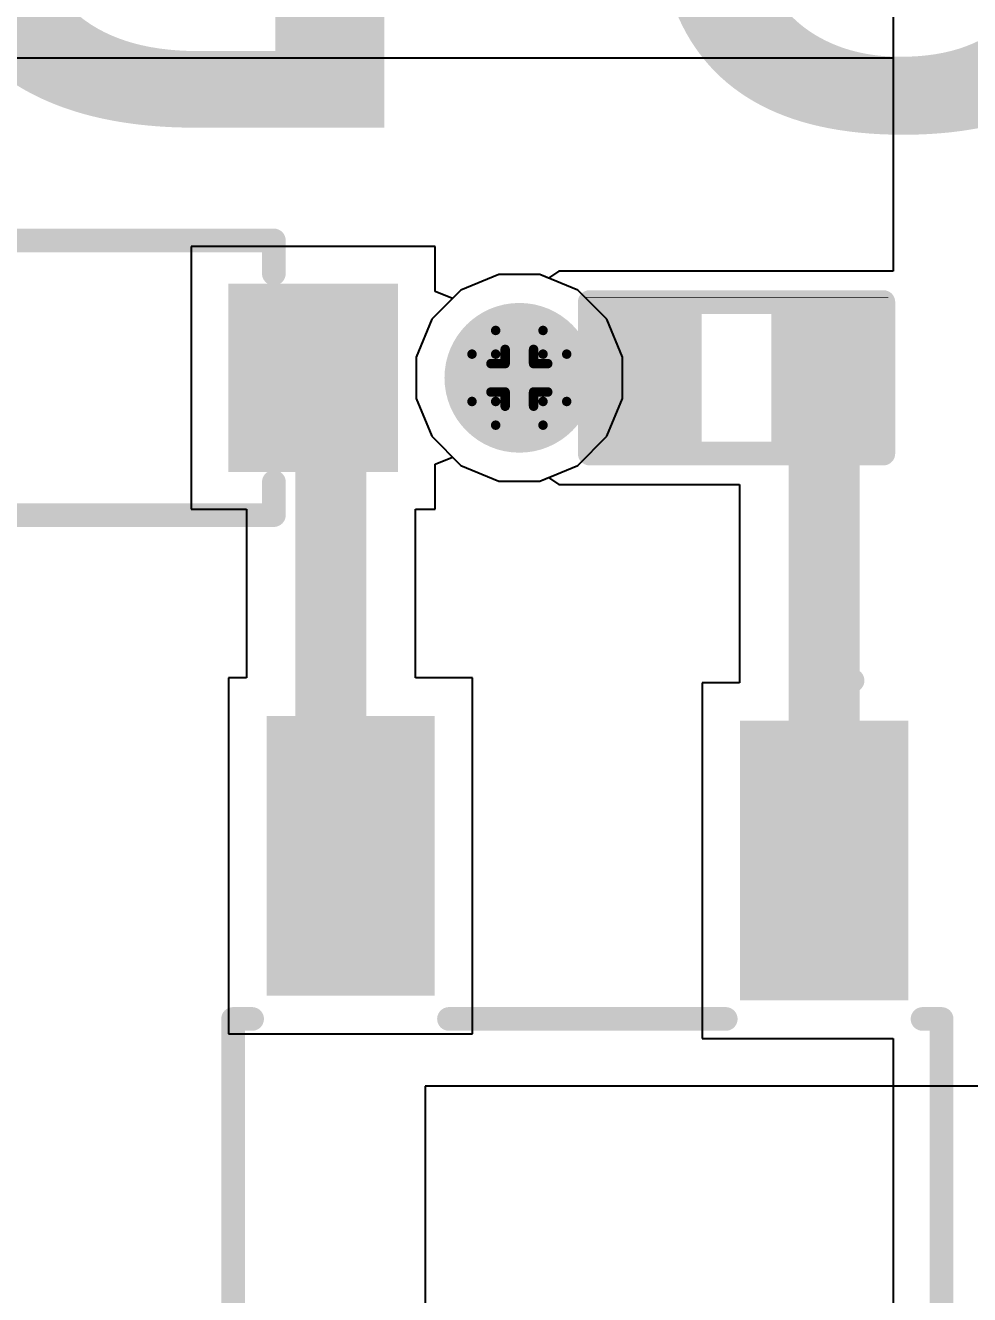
# Model space of a CAD drawing. Header units: inches. Extents: x -3 to 5259, y -3 to 5282.
# Drawn here: x 61.89 to 66.95, y 85.88 to 92.69 of the extents above; entities that cross this region are included whole.
import ezdxf

# ---------------------------------------------------------------- set-up
doc = ezdxf.new("R2010")
doc.units = ezdxf.units.IN
for name, color, linetype in [('Bottom Layer', 5, 'Continuous'), ('Bottom Solder', 6, 'Continuous'), ('Drill Drawing', 1, 'Continuous'), ('Layer 1', 16, 'Continuous'), ('Layer 2', 76, 'Continuous'), ('Top Layer', 1, 'Continuous'), ('Top Overlay', 2, 'Continuous'), ('Top Paste', 8, 'Continuous'), ('Top Solder', 216, 'Continuous'), ('Via Holes', 16, 'Continuous')]:
    doc.layers.add(name, color=color, linetype=linetype)
doc.styles.add('Arial Black_Bold', font='', dxfattribs={"height": 0.2})
doc.styles.get('Arial Black_Bold').set_extended_font_data('Arial Black', bold=True)

# ---------------------------------------------------------------- blocks, each defined once
blk = doc.blocks.new('SO_5_4')
at = {"layer": 'Top Layer'}
for points in [[(-3.84985641, 0.8699995299999999), (-3.84985641, 1.67000047), (-2.44985667, 1.67000047), (-2.44985667, 0.8699995300000001)], [(-3.87499987, -1.67000047), (-3.87499987, -0.8699995300000001), (-2.47500013, -0.8699995299999999), (-2.47500013, -1.67000047)]]:
    blk.add_hatch(color=1, dxfattribs=at).paths.add_polyline_path(points)
at = {"layer": 'Top Paste'}
for points in [[(-3.84985641, 0.8699995299999999), (-3.84985641, 1.67000047), (-2.44985667, 1.67000047), (-2.44985667, 0.8699995300000001)], [(-3.87499987, -1.67000047), (-3.87499987, -0.8699995300000001), (-2.47500013, -0.8699995299999999), (-2.47500013, -1.67000047)]]:
    blk.add_hatch(color=8, dxfattribs=at).paths.add_polyline_path(points)
at = {"layer": 'Top Solder'}
for points in [[(-3.900656409999999, 0.8191995299999998), (-3.900656409999999, 1.72080047), (-2.39905667, 1.72080047), (-2.39905667, 0.8191995300000001)], [(-3.92579987, -1.72080047), (-3.92579987, -0.8191995300000001), (-2.42420013, -0.8191995299999998), (-2.42420013, -1.72080047)]]:
    blk.add_hatch(color=216, dxfattribs=at).paths.add_polyline_path(points)
at = {"layer": 'Top Overlay'}
for points in [[(-2.29997, 1.797685, 0.127, 0.127, 0), (-2.29997, 1.8998692, 0.127, 0.127, 0)], [(-0.5079745999999999, 1.8998692, 0.127, 0.127, 0), (-2.29997, 1.8998692, 0.127, 0.127, 0)], [(-3.988054, 1.2954, 0.127, 0.127, 0), (-4.115054, 1.4224, 0.127, 0.127, 0)], [(-4.115054, 1.1684, 0.127, 0.127, 0), (-4.115054, 1.4224, 0.127, 0.127, 0)], [(-4.115054, 1.1684, 0.127, 0.127, 0), (-3.988054, 1.2954, 0.127, 0.127, 0)], [(-2.29997, -0.7421371999999999, 0.127, 0.127, 0), (-2.29997, 0.7421118, 0.127, 0.127, 0)], [(-2.29997, -1.9000724, 0.127, 0.127, 0), (-2.29997, -1.798066, 0.127, 0.127, 0)], [(2.2999954, -1.9000724, 0.127, 0.127, 0), (-2.29997, -1.9000724, 0.127, 0.127, 0)]]:
    blk.add_lwpolyline(points, format="xyseb", dxfattribs=at)
for points in [[(-2.33172, 1.8998692, 0.0635, 0.0635, 1), (-2.26822, 1.8998692, 0.0635, 0.0635, 1)], [(-2.33172, 1.8998692, 0.0635, 0.0635, 1), (-2.26822, 1.8998692, 0.0635, 0.0635, 1)], [(-2.33172, 1.797685, 0.0635, 0.0635, 1), (-2.26822, 1.797685, 0.0635, 0.0635, 1)], [(-4.146803999999999, 1.4224, 0.0635, 0.0635, 1), (-4.083303999999999, 1.4224, 0.0635, 0.0635, 1)], [(-4.146803999999999, 1.4224, 0.0635, 0.0635, 1), (-4.083303999999999, 1.4224, 0.0635, 0.0635, 1)], [(-4.019804, 1.2954, 0.0635, 0.0635, 1), (-3.956304, 1.2954, 0.0635, 0.0635, 1)], [(-4.019804, 1.2954, 0.0635, 0.0635, 1), (-3.956304, 1.2954, 0.0635, 0.0635, 1)], [(-4.146803999999999, 1.1684, 0.0635, 0.0635, 1), (-4.083303999999999, 1.1684, 0.0635, 0.0635, 1)], [(-4.146803999999999, 1.1684, 0.0635, 0.0635, 1), (-4.083303999999999, 1.1684, 0.0635, 0.0635, 1)], [(-2.33172, 0.7421118, 0.0635, 0.0635, 1), (-2.26822, 0.7421118, 0.0635, 0.0635, 1)], [(-2.33172, -0.7421371999999999, 0.0635, 0.0635, 1), (-2.26822, -0.7421371999999999, 0.0635, 0.0635, 1)], [(-2.33172, -1.798066, 0.0635, 0.0635, 1), (-2.26822, -1.798066, 0.0635, 0.0635, 1)], [(-2.33172, -1.9000724, 0.0635, 0.0635, 1), (-2.26822, -1.9000724, 0.0635, 0.0635, 1)], [(-2.33172, -1.9000724, 0.0635, 0.0635, 1), (-2.26822, -1.9000724, 0.0635, 0.0635, 1)]]:
    blk.add_lwpolyline(points, format="xyseb", close=True, dxfattribs=at)
blk = doc.blocks.new('R___0402_36')
at = {"layer": 'Top Layer'}
for points in [[(-0.6985, -0.3175), (-0.6985, 0.3175), (-0.2412999999999999, 0.3175), (-0.2413, -0.3175)], [(0.2412999999999999, -0.3175), (0.2413, 0.3175), (0.6985, 0.3175), (0.6985, -0.3175)]]:
    blk.add_hatch(color=1, dxfattribs=at).paths.add_polyline_path(points)
at = {"layer": 'Top Paste'}
for points in [[(-0.6985, -0.3175), (-0.6985, 0.3175), (-0.2412999999999999, 0.3175), (-0.2413, -0.3175)], [(0.2412999999999999, -0.3175), (0.2413, 0.3175), (0.6985, 0.3175), (0.6985, -0.3175)]]:
    blk.add_hatch(color=8, dxfattribs=at).paths.add_polyline_path(points)
at = {"layer": 'Top Solder'}
for points in [[(-0.75350116, -0.37250116), (-0.75350116, 0.37250116), (-0.1862988399999999, 0.37250116), (-0.18629884, -0.37250116)], [(0.1862988399999999, -0.37250116), (0.18629884, 0.37250116), (0.75350116, 0.37250116), (0.75350116, -0.37250116)]]:
    blk.add_hatch(color=216, dxfattribs=at).paths.add_polyline_path(points)
at = {"layer": 'Top Overlay'}
for points in [[(0.7874, 0.4064, 0.127, 0.127, 0), (-0.7874, 0.4064, 0.127, 0.127, 0)], [(-0.7874, 0.4064, 0.127, 0.127, 0), (-0.7874, -0.4064, 0.127, 0.127, 0)], [(0.7874, 0.4064, 0.127, 0.127, 0), (0.7874, -0.4064, 0.127, 0.127, 0)], [(0.7874, -0.4064, 0.127, 0.127, 0), (-0.7874, -0.4064, 0.127, 0.127, 0)], [(0.8128, -0.4318, 0.0032258, 0.0032258, 0), (-0.8128, -0.4318, 0.0032258, 0.0032258, 0)]]:
    blk.add_lwpolyline(points, format="xyseb", dxfattribs=at)
for points in [[(-0.8191499999999999, 0.4064, 0.0635, 0.0635, 1), (-0.7556499999999999, 0.4064, 0.0635, 0.0635, 1)], [(-0.8191499999999999, 0.4064, 0.0635, 0.0635, 1), (-0.7556499999999999, 0.4064, 0.0635, 0.0635, 1)], [(0.7556499999999999, 0.4064, 0.0635, 0.0635, 1), (0.8191499999999999, 0.4064, 0.0635, 0.0635, 1)], [(0.7556499999999999, 0.4064, 0.0635, 0.0635, 1), (0.8191499999999999, 0.4064, 0.0635, 0.0635, 1)], [(-0.8191499999999999, -0.4064, 0.0635, 0.0635, 1), (-0.7556499999999999, -0.4064, 0.0635, 0.0635, 1)], [(-0.8191499999999999, -0.4064, 0.0635, 0.0635, 1), (-0.7556499999999999, -0.4064, 0.0635, 0.0635, 1)], [(0.7556499999999999, -0.4064, 0.0635, 0.0635, 1), (0.8191499999999999, -0.4064, 0.0635, 0.0635, 1)], [(0.7556499999999999, -0.4064, 0.0635, 0.0635, 1), (0.8191499999999999, -0.4064, 0.0635, 0.0635, 1)], [(-0.81360518, -0.4318, 0.0016129, 0.0016129, 1), (-0.8119948199999999, -0.4318, 0.0016129, 0.0016129, 1)], [(0.8119948199999999, -0.4318, 0.0016129, 0.0016129, 1), (0.81360518, -0.4318, 0.0016129, 0.0016129, 1)]]:
    blk.add_lwpolyline(points, format="xyseb", close=True, dxfattribs=at)
blk = doc.blocks.new('SOD_323_195')
at = {"layer": 'Top Layer'}
for points in [[(-0.74999977, -0.4500003700000001), (-1.55000071, -0.4500003699999999), (-1.55000071, 0.4500003700000001), (-0.74999977, 0.4500003699999999)], [(1.55000071, -0.4500003700000001), (0.74999977, -0.4500003699999999), (0.74999977, 0.4500003700000001), (1.55000071, 0.4500003699999999)]]:
    blk.add_hatch(color=1, dxfattribs=at).paths.add_polyline_path(points)
at = {"layer": 'Top Overlay'}
for points in [[(-2.00716896, 0.48259492), (-0.91496896, 0.48259492), (-0.91496896, 0.78739492), (-2.00716896, 0.78739492)], [(-2.0071715, -0.508), (-1.5753715, -0.508), (-1.5753715, 0.508), (-2.0071715, 0.508)], [(-2.0071588, -0.7873898399999999), (-0.9149588, -0.7873898399999999), (-0.9149588, -0.4825898399999999), (-2.0071588, -0.4825898399999999)]]:
    blk.add_hatch(color=2, dxfattribs=at).paths.add_polyline_path(points)
at = {"layer": 'Top Paste'}
for points in [[(-0.74999977, -0.4500003700000001), (-1.55000071, -0.4500003699999999), (-1.55000071, 0.4500003700000001), (-0.74999977, 0.4500003699999999)], [(1.55000071, -0.4500003700000001), (0.74999977, -0.4500003699999999), (0.74999977, 0.4500003700000001), (1.55000071, 0.4500003699999999)]]:
    blk.add_hatch(color=8, dxfattribs=at).paths.add_polyline_path(points)
at = {"layer": 'Top Solder'}
for points in [[(-0.69499861, -0.50500153), (-1.60500187, -0.5050015299999998), (-1.60500187, 0.50500153), (-0.69499861, 0.5050015299999998)], [(1.60500187, -0.50500153), (0.69499861, -0.5050015299999998), (0.69499861, 0.50500153), (1.60500187, 0.5050015299999998)]]:
    blk.add_hatch(color=216, dxfattribs=at).paths.add_polyline_path(points)
at = {"layer": 'Top Overlay'}
for points in [[(-0.91440254, 0.7366, 0.127, 0.127, 0), (0.9397999999999999, 0.7366, 0.127, 0.127, 0)], [(0.9397999999999999, 0.5588, 0.127, 0.127, 0), (0.9397999999999999, 0.7366, 0.127, 0.127, 0)], [(0.9397999999999999, -0.7366, 0.127, 0.127, 0), (0.9397999999999999, -0.5588, 0.127, 0.127, 0)], [(-0.91440254, -0.7366, 0.127, 0.127, 0), (0.9397999999999999, -0.7366, 0.127, 0.127, 0)]]:
    blk.add_lwpolyline(points, format="xyseb", dxfattribs=at)
for points in [[(-0.9461525399999999, 0.7366, 0.0635, 0.0635, 1), (-0.8826525399999999, 0.7366, 0.0635, 0.0635, 1)], [(0.9080499999999999, 0.7366, 0.0635, 0.0635, 1), (0.9715499999999999, 0.7366, 0.0635, 0.0635, 1)], [(0.9080499999999999, 0.7366, 0.0635, 0.0635, 1), (0.9715499999999999, 0.7366, 0.0635, 0.0635, 1)], [(0.9080499999999999, 0.5588, 0.0635, 0.0635, 1), (0.9715499999999999, 0.5588, 0.0635, 0.0635, 1)], [(0.9080499999999999, -0.5588, 0.0635, 0.0635, 1), (0.9715499999999999, -0.5588, 0.0635, 0.0635, 1)], [(-0.9461525399999999, -0.7366, 0.0635, 0.0635, 1), (-0.8826525399999999, -0.7366, 0.0635, 0.0635, 1)], [(0.9080499999999999, -0.7366, 0.0635, 0.0635, 1), (0.9715499999999999, -0.7366, 0.0635, 0.0635, 1)], [(0.9080499999999999, -0.7366, 0.0635, 0.0635, 1), (0.9715499999999999, -0.7366, 0.0635, 0.0635, 1)]]:
    blk.add_lwpolyline(points, format="xyseb", close=True, dxfattribs=at)

msp = doc.modelspace()

# ---------------------------------------------------------------- hatches: boundary and pattern name
at = {"layer": 'Bottom Layer'}
h = msp.add_hatch(color=5, dxfattribs=at)
edge = h.paths.add_edge_path()
edge.add_arc((64.53914447999999, 90.80117476), 0.2999994, 0, 360)
at = {"layer": 'Bottom Solder'}
h = msp.add_hatch(color=6, dxfattribs=at)
edge = h.paths.add_edge_path()
edge.add_arc((64.53914447999999, 90.80117476), 0.4015993999999999, 0, 360)
at = {"layer": 'Layer 1'}
h = msp.add_hatch(color=16, dxfattribs=at)
edge = h.paths.add_edge_path()
edge.add_arc((64.53914447999999, 90.80117476), 0.2999994, 0, 360)
at = {"layer": 'Layer 2'}
h = msp.add_hatch(color=76, dxfattribs=at)
edge = h.paths.add_edge_path()
edge.add_arc((64.53914447999999, 90.80117476), 0.2999994, 0, 360)
at = {"layer": 'Top Layer'}
h = msp.add_hatch(color=1, dxfattribs=at)
edge = h.paths.add_edge_path()
edge.add_arc((64.53914447999999, 90.80117476), 0.2999994, 0, 360)
at = {"layer": 'Top Solder'}
h = msp.add_hatch(color=216, dxfattribs=at)
edge = h.paths.add_edge_path()
edge.add_arc((64.53914447999999, 90.80117476), 0.4015993999999999, 0, 360)
at = {"layer": 'Via Holes'}
h = msp.add_hatch(color=7, dxfattribs=at)
edge = h.paths.add_edge_path()
edge.add_arc((64.53914447999999, 90.80117476), 0.1499997, 0, 360)

# ---------------------------------------------------------------- linework, layer by layer
at = {"layer": 'Bottom Layer'}
for p, q in [((64.42894657999999, 91.35517416), (64.22533002, 91.27083345999999)), ((64.42894657999999, 91.35517416), (64.22533002, 91.27083345999999)), ((64.64934238, 91.35517416), (64.42894657999999, 91.35517416)), ((64.64934238, 91.35517416), (64.42894657999999, 91.35517416)), ((64.85295894, 91.27083345999999), (64.64934238, 91.35517416)), ((64.85295894, 91.27083345999999), (64.64934238, 91.35517416)), ((64.22533002, 91.27083345999999), (64.06948578, 91.11498921999998)), ((64.22533002, 91.27083345999999), (64.06948578, 91.11498921999998)), ((65.00880318, 91.11498921999998), (64.85295894, 91.27083345999999)), ((65.00880318, 91.11498921999998), (64.85295894, 91.27083345999999)), ((64.06948578, 91.11498921999998), (63.98514508, 90.91137266)), ((64.06948578, 91.11498921999998), (63.98514508, 90.91137266)), ((65.09314388, 90.91137266), (65.00880318, 91.11498921999998)), ((65.09314388, 90.91137266), (65.00880318, 91.11498921999998)), ((63.98514508, 90.91137266), (63.98514508, 90.69097685999999)), ((63.98514508, 90.91137266), (63.98514508, 90.69097685999999)), ((65.09314388, 90.69097685999999), (65.09314388, 90.91137266)), ((65.09314388, 90.69097685999999), (65.09314388, 90.91137266)), ((63.98514508, 90.69097685999999), (64.06948578, 90.48736029999999)), ((63.98514508, 90.69097685999999), (64.06948578, 90.48736029999999)), ((65.00880318, 90.48736029999999), (65.09314388, 90.69097685999999)), ((65.00880318, 90.48736029999999), (65.09314388, 90.69097685999999)), ((64.06948578, 90.48736029999999), (64.22533002, 90.33151606)), ((64.06948578, 90.48736029999999), (64.22533002, 90.33151606)), ((64.85295894, 90.33151606), (65.00880318, 90.48736029999999)), ((64.85295894, 90.33151606), (65.00880318, 90.48736029999999)), ((64.22533002, 90.33151606), (64.42894657999999, 90.24717536)), ((64.22533002, 90.33151606), (64.42894657999999, 90.24717536)), ((64.64934238, 90.24717536), (64.85295894, 90.33151606)), ((64.64934238, 90.24717536), (64.85295894, 90.33151606)), ((64.42894657999999, 90.24717536), (64.64934238, 90.24717536)), ((64.42894657999999, 90.24717536), (64.64934238, 90.24717536))]:
    msp.add_line(p, q, dxfattribs=at)
at = {"layer": 'Drill Drawing'}
for points in [[(64.41214448, 90.92817475999999, 0.0508, 0.0508, 0), (64.41214448, 91.05517476, 0.0508, 0.0508, 0)], [(64.41214448, 91.05517476, 0.0508, 0.0508, 0), (64.66614448, 91.05517476, 0.0508, 0.0508, 0)], [(64.66614448, 90.92817475999999, 0.0508, 0.0508, 0), (64.66614448, 91.05517476, 0.0508, 0.0508, 0)], [(64.46294447999999, 90.87737476, 0.0508, 0.0508, 0), (64.46294447999999, 90.95357476, 0.0508, 0.0508, 0)], [(64.46294447999999, 90.95357476, 0.0508, 0.0508, 0), (64.61534448, 90.95357476, 0.0508, 0.0508, 0)], [(64.61534448, 90.87737476, 0.0508, 0.0508, 0), (64.61534448, 90.95357476, 0.0508, 0.0508, 0)], [(64.28514447999999, 90.67417475999999, 0.0508, 0.0508, 0), (64.28514447999999, 90.92817475999999, 0.0508, 0.0508, 0)], [(64.28514447999999, 90.92817475999999, 0.0508, 0.0508, 0), (64.41214448, 90.92817475999999, 0.0508, 0.0508, 0)], [(64.38674447999999, 90.72497476, 0.0508, 0.0508, 0), (64.38674447999999, 90.87737476, 0.0508, 0.0508, 0)], [(64.38674447999999, 90.87737476, 0.0508, 0.0508, 0), (64.46294447999999, 90.87737476, 0.0508, 0.0508, 0)], [(64.61534448, 90.87737476, 0.0508, 0.0508, 0), (64.69154447999999, 90.87737476, 0.0508, 0.0508, 0)], [(64.66614448, 90.92817475999999, 0.0508, 0.0508, 0), (64.79314448, 90.92817475999999, 0.0508, 0.0508, 0)], [(64.69154447999999, 90.72497476, 0.0508, 0.0508, 0), (64.69154447999999, 90.87737476, 0.0508, 0.0508, 0)], [(64.79314448, 90.67417475999999, 0.0508, 0.0508, 0), (64.79314448, 90.92817475999999, 0.0508, 0.0508, 0)], [(64.28514447999999, 90.67417475999999, 0.0508, 0.0508, 0), (64.41214448, 90.67417475999999, 0.0508, 0.0508, 0)], [(64.38674447999999, 90.72497476, 0.0508, 0.0508, 0), (64.46294447999999, 90.72497476, 0.0508, 0.0508, 0)], [(64.41214448, 90.54717475999999, 0.0508, 0.0508, 0), (64.41214448, 90.67417475999999, 0.0508, 0.0508, 0)], [(64.46294447999999, 90.64877476, 0.0508, 0.0508, 0), (64.46294447999999, 90.72497476, 0.0508, 0.0508, 0)], [(64.61534448, 90.72497476, 0.0508, 0.0508, 0), (64.69154447999999, 90.72497476, 0.0508, 0.0508, 0)], [(64.61534448, 90.64877476, 0.0508, 0.0508, 0), (64.61534448, 90.72497476, 0.0508, 0.0508, 0)], [(64.66614448, 90.67417475999999, 0.0508, 0.0508, 0), (64.79314448, 90.67417475999999, 0.0508, 0.0508, 0)], [(64.66614448, 90.54717475999999, 0.0508, 0.0508, 0), (64.66614448, 90.67417475999999, 0.0508, 0.0508, 0)], [(64.46294447999999, 90.64877476, 0.0508, 0.0508, 0), (64.61534448, 90.64877476, 0.0508, 0.0508, 0)], [(64.41214448, 90.54717475999999, 0.0508, 0.0508, 0), (64.66614448, 90.54717475999999, 0.0508, 0.0508, 0)]]:
    msp.add_lwpolyline(points, format="xyseb", dxfattribs=at)
for points in [[(64.39944448, 91.05517476, 0.0254, 0.0254, 1), (64.42484447999999, 91.05517476, 0.0254, 0.0254, 1)], [(64.39944448, 91.05517476, 0.0254, 0.0254, 1), (64.42484447999999, 91.05517476, 0.0254, 0.0254, 1)], [(64.65344448, 91.05517476, 0.0254, 0.0254, 1), (64.67884448, 91.05517476, 0.0254, 0.0254, 1)], [(64.65344448, 91.05517476, 0.0254, 0.0254, 1), (64.67884448, 91.05517476, 0.0254, 0.0254, 1)], [(64.45024448, 90.95357476, 0.0254, 0.0254, 1), (64.47564448, 90.95357476, 0.0254, 0.0254, 1)], [(64.45024448, 90.95357476, 0.0254, 0.0254, 1), (64.47564448, 90.95357476, 0.0254, 0.0254, 1)], [(64.60264448, 90.95357476, 0.0254, 0.0254, 1), (64.62804448, 90.95357476, 0.0254, 0.0254, 1)], [(64.60264448, 90.95357476, 0.0254, 0.0254, 1), (64.62804448, 90.95357476, 0.0254, 0.0254, 1)], [(64.27244448, 90.92817475999999, 0.0254, 0.0254, 1), (64.29784448, 90.92817475999999, 0.0254, 0.0254, 1)], [(64.27244448, 90.92817475999999, 0.0254, 0.0254, 1), (64.29784448, 90.92817475999999, 0.0254, 0.0254, 1)], [(64.37404448, 90.87737476, 0.0254, 0.0254, 1), (64.39944448, 90.87737476, 0.0254, 0.0254, 1)], [(64.37404448, 90.87737476, 0.0254, 0.0254, 1), (64.39944448, 90.87737476, 0.0254, 0.0254, 1)], [(64.39944448, 90.92817475999999, 0.0254, 0.0254, 1), (64.42484447999999, 90.92817475999999, 0.0254, 0.0254, 1)], [(64.39944448, 90.92817475999999, 0.0254, 0.0254, 1), (64.42484447999999, 90.92817475999999, 0.0254, 0.0254, 1)], [(64.45024448, 90.87737476, 0.0254, 0.0254, 1), (64.47564448, 90.87737476, 0.0254, 0.0254, 1)], [(64.45024448, 90.87737476, 0.0254, 0.0254, 1), (64.47564448, 90.87737476, 0.0254, 0.0254, 1)], [(64.60264448, 90.87737476, 0.0254, 0.0254, 1), (64.62804448, 90.87737476, 0.0254, 0.0254, 1)], [(64.60264448, 90.87737476, 0.0254, 0.0254, 1), (64.62804448, 90.87737476, 0.0254, 0.0254, 1)], [(64.65344448, 90.92817475999999, 0.0254, 0.0254, 1), (64.67884448, 90.92817475999999, 0.0254, 0.0254, 1)], [(64.65344448, 90.92817475999999, 0.0254, 0.0254, 1), (64.67884448, 90.92817475999999, 0.0254, 0.0254, 1)], [(64.67884448, 90.87737476, 0.0254, 0.0254, 1), (64.70424448, 90.87737476, 0.0254, 0.0254, 1)], [(64.67884448, 90.87737476, 0.0254, 0.0254, 1), (64.70424448, 90.87737476, 0.0254, 0.0254, 1)], [(64.78044448, 90.92817475999999, 0.0254, 0.0254, 1), (64.80584447999999, 90.92817475999999, 0.0254, 0.0254, 1)], [(64.78044448, 90.92817475999999, 0.0254, 0.0254, 1), (64.80584447999999, 90.92817475999999, 0.0254, 0.0254, 1)], [(64.27244448, 90.67417475999999, 0.0254, 0.0254, 1), (64.29784448, 90.67417475999999, 0.0254, 0.0254, 1)], [(64.27244448, 90.67417475999999, 0.0254, 0.0254, 1), (64.29784448, 90.67417475999999, 0.0254, 0.0254, 1)], [(64.37404448, 90.72497476, 0.0254, 0.0254, 1), (64.39944448, 90.72497476, 0.0254, 0.0254, 1)], [(64.37404448, 90.72497476, 0.0254, 0.0254, 1), (64.39944448, 90.72497476, 0.0254, 0.0254, 1)], [(64.39944448, 90.67417475999999, 0.0254, 0.0254, 1), (64.42484447999999, 90.67417475999999, 0.0254, 0.0254, 1)], [(64.39944448, 90.67417475999999, 0.0254, 0.0254, 1), (64.42484447999999, 90.67417475999999, 0.0254, 0.0254, 1)], [(64.45024448, 90.72497476, 0.0254, 0.0254, 1), (64.47564448, 90.72497476, 0.0254, 0.0254, 1)], [(64.45024448, 90.72497476, 0.0254, 0.0254, 1), (64.47564448, 90.72497476, 0.0254, 0.0254, 1)], [(64.60264448, 90.72497476, 0.0254, 0.0254, 1), (64.62804448, 90.72497476, 0.0254, 0.0254, 1)], [(64.60264448, 90.72497476, 0.0254, 0.0254, 1), (64.62804448, 90.72497476, 0.0254, 0.0254, 1)], [(64.65344448, 90.67417475999999, 0.0254, 0.0254, 1), (64.67884448, 90.67417475999999, 0.0254, 0.0254, 1)], [(64.65344448, 90.67417475999999, 0.0254, 0.0254, 1), (64.67884448, 90.67417475999999, 0.0254, 0.0254, 1)], [(64.67884448, 90.72497476, 0.0254, 0.0254, 1), (64.70424448, 90.72497476, 0.0254, 0.0254, 1)], [(64.67884448, 90.72497476, 0.0254, 0.0254, 1), (64.70424448, 90.72497476, 0.0254, 0.0254, 1)], [(64.78044448, 90.67417475999999, 0.0254, 0.0254, 1), (64.80584447999999, 90.67417475999999, 0.0254, 0.0254, 1)], [(64.78044448, 90.67417475999999, 0.0254, 0.0254, 1), (64.80584447999999, 90.67417475999999, 0.0254, 0.0254, 1)], [(64.45024448, 90.64877476, 0.0254, 0.0254, 1), (64.47564448, 90.64877476, 0.0254, 0.0254, 1)], [(64.45024448, 90.64877476, 0.0254, 0.0254, 1), (64.47564448, 90.64877476, 0.0254, 0.0254, 1)], [(64.60264448, 90.64877476, 0.0254, 0.0254, 1), (64.62804448, 90.64877476, 0.0254, 0.0254, 1)], [(64.60264448, 90.64877476, 0.0254, 0.0254, 1), (64.62804448, 90.64877476, 0.0254, 0.0254, 1)], [(64.39944448, 90.54717475999999, 0.0254, 0.0254, 1), (64.42484447999999, 90.54717475999999, 0.0254, 0.0254, 1)], [(64.39944448, 90.54717475999999, 0.0254, 0.0254, 1), (64.42484447999999, 90.54717475999999, 0.0254, 0.0254, 1)], [(64.65344448, 90.54717475999999, 0.0254, 0.0254, 1), (64.67884448, 90.54717475999999, 0.0254, 0.0254, 1)], [(64.65344448, 90.54717475999999, 0.0254, 0.0254, 1), (64.67884448, 90.54717475999999, 0.0254, 0.0254, 1)]]:
    msp.add_lwpolyline(points, format="xyseb", close=True, dxfattribs=at)
at = {"layer": 'Layer 1'}
for p, q in [((64.42894657999999, 91.35517416), (64.22533002, 91.27083345999999)), ((64.64934238, 91.35517416), (64.42894657999999, 91.35517416)), ((64.85295894, 91.27083345999999), (64.64934238, 91.35517416)), ((64.22533002, 91.27083345999999), (64.06948578, 91.11498921999998)), ((65.00880318, 91.11498921999998), (64.85295894, 91.27083345999999)), ((64.06948578, 91.11498921999998), (63.98514508, 90.91137266)), ((65.09314388, 90.91137266), (65.00880318, 91.11498921999998)), ((63.98514508, 90.91137266), (63.98514508, 90.69097685999999)), ((65.09314388, 90.69097685999999), (65.09314388, 90.91137266)), ((63.98514508, 90.69097685999999), (64.06948578, 90.48736029999999)), ((65.00880318, 90.48736029999999), (65.09314388, 90.69097685999999)), ((64.06948578, 90.48736029999999), (64.22533002, 90.33151606)), ((64.85295894, 90.33151606), (65.00880318, 90.48736029999999)), ((64.22533002, 90.33151606), (64.42894657999999, 90.24717536)), ((64.64934238, 90.24717536), (64.85295894, 90.33151606)), ((64.42894657999999, 90.24717536), (64.64934238, 90.24717536))]:
    msp.add_line(p, q, dxfattribs=at)
at = {"layer": 'Layer 2'}
for p, q in [((90.43417778, 87.00231265999999), (64.0334, 87.00231265999999)), ((64.0334, 87.00231265999999), (64.0334, 83.7223243))]:
    msp.add_line(p, q, dxfattribs=at)
at = {"layer": 'Top Layer'}
for p, q in [((66.5438852, 96.49886212), (66.5438852, 91.37267476)), ((61.58594998, 92.51731813999999), (66.5438852, 92.51731813999999)), ((66.5438852, 92.51731813999999), (66.5438852, 91.37267476)), ((64.08673999999999, 91.50543802), (62.7787416, 91.50543802)), ((62.7787416, 91.50543802), (62.7787416, 90.09743981999999)), ((64.08673999999999, 91.50543802), (62.7787416, 91.50543802)), ((62.7787416, 91.50543802), (62.7787416, 90.09743981999999)), ((64.08673999999999, 91.26499145999999), (64.08673999999999, 91.50543802)), ((64.08673999999999, 91.26499145999999), (64.08673999999999, 91.50543802)), ((64.75143768, 91.37267729999999), (64.69619776, 91.33576602)), ((64.75143768, 91.37267729999999), (64.69619776, 91.33576602)), ((64.75143768, 91.37267476), (64.75143768, 91.37267729999999)), ((64.75143768, 91.37267476), (64.75143768, 91.37267729999999)), ((66.5438852, 91.37267476), (64.75143768, 91.37267476)), ((66.5438852, 91.37267476), (64.75143768, 91.37267476)), ((64.42894657999999, 91.35517416), (64.22533002, 91.27083345999999)), ((64.42894657999999, 91.35517416), (64.22533002, 91.27083345999999)), ((64.64934238, 91.35517416), (64.42894657999999, 91.35517416)), ((64.64934238, 91.35517416), (64.42894657999999, 91.35517416)), ((64.69619776, 91.33576602), (64.64934238, 91.35517416)), ((64.69619776, 91.33576602), (64.64934238, 91.35517416)), ((64.18060824, 91.22611167999999), (64.08673999999999, 91.26499145999999)), ((64.18060824, 91.22611167999999), (64.08673999999999, 91.26499145999999)), ((64.22533002, 91.27083345999999), (64.18060824, 91.22611167999999)), ((64.22533002, 91.27083345999999), (64.18060824, 91.22611167999999)), ((64.08673999999999, 90.33735806), (64.18060824, 90.37623783999999)), ((64.08673999999999, 90.33735806), (64.18060824, 90.37623783999999)), ((64.18060824, 90.37623783999999), (64.22533002, 90.33151606)), ((64.18060824, 90.37623783999999), (64.22533002, 90.33151606)), ((64.08673999999999, 90.09743981999999), (64.08673999999999, 90.33735806)), ((64.08673999999999, 90.09743981999999), (64.08673999999999, 90.33735806)), ((64.22533002, 90.33151606), (64.42894657999999, 90.24717536)), ((64.22533002, 90.33151606), (64.42894657999999, 90.24717536)), ((64.42894657999999, 90.24717536), (64.64934238, 90.24717536)), ((64.42894657999999, 90.24717536), (64.64934238, 90.24717536)), ((64.64934238, 90.24717536), (64.69619776, 90.2665835)), ((64.64934238, 90.24717536), (64.69619776, 90.2665835)), ((64.69619776, 90.2665835), (64.75143768, 90.22967222)), ((64.69619776, 90.2665835), (64.75143768, 90.22967222)), ((64.75143768, 90.22967222), (64.75143768, 90.22967476)), ((64.75143768, 90.22967476), (65.72063056, 90.22967476)), ((64.75143768, 90.22967222), (64.75143768, 90.22967476)), ((64.75143768, 90.22967476), (65.72063056, 90.22967476)), ((65.72063056, 90.22967476), (65.72063056, 89.16587195999999)), ((65.72063056, 90.22967476), (65.72063056, 89.16587195999999)), ((62.7787416, 90.09743981999999), (63.0749183, 90.09743981999999)), ((62.7787416, 90.09743981999999), (63.0749183, 90.09743981999999)), ((63.0749183, 90.09743981999999), (63.0749183, 89.19101542)), ((63.0749183, 90.09743981999999), (63.0749183, 89.19101542)), ((63.98133254, 89.19101542), (63.98133254, 90.09743981999999)), ((63.98133254, 90.09743981999999), (64.08673999999999, 90.09743981999999)), ((63.98133254, 89.19101542), (63.98133254, 90.09743981999999)), ((63.98133254, 90.09743981999999), (64.08673999999999, 90.09743981999999)), ((63.0749183, 89.19101542), (62.97983848000001, 89.19101542)), ((62.97983848000001, 89.19101542), (62.97983848000001, 87.28301822)), ((63.0749183, 89.19101542), (62.97983848000001, 89.19101542)), ((62.97983848000001, 89.19101542), (62.97983848000001, 87.28301822)), ((64.28783688, 89.19101542), (63.98133254, 89.19101542)), ((64.28783688, 89.19101542), (63.98133254, 89.19101542)), ((64.28783688, 87.28301822), (64.28783688, 89.19101542)), ((64.28783688, 87.28301822), (64.28783688, 89.19101542)), ((65.72063056, 89.16587195999999), (65.51983847999999, 89.16587195999999)), ((65.51983847999999, 89.16587195999999), (65.51983847999999, 87.25787476)), ((65.72063056, 89.16587195999999), (65.51983847999999, 89.16587195999999)), ((65.51983847999999, 89.16587195999999), (65.51983847999999, 87.25787476)), ((62.97983848000001, 87.28301822), (64.28783688, 87.28301822)), ((62.97983848000001, 87.28301822), (64.28783688, 87.28301822)), ((65.51983847999999, 87.25787476), (66.5438852, 87.25787476)), ((65.51983847999999, 87.25787476), (66.5438852, 87.25787476)), ((66.5438852, 87.25787476), (66.5438852, 82.86615888)), ((66.5438852, 87.25787476), (66.5438852, 82.86615888))]:
    msp.add_line(p, q, dxfattribs=at)
for points in [[(63.43274334, 90.80143892, 0.3809999999999999, 0.3809999999999999, 0), (63.52812542, 90.70605429999999, 0.3809999999999999, 0.3809999999999999, 0)], [(64.53914447999999, 90.80117476, 0.3809999999999999, 0.3809999999999999, 0), (65.23403768, 90.80117476, 0.3809999999999999, 0.3809999999999999, 0)], [(63.52812542, 88.34272907999998, 0.3809999999999999, 0.3809999999999999, 0), (63.52812542, 90.70605429999999, 0.3809999999999999, 0.3809999999999999, 0)], [(66.17383767999999, 88.21187336, 0.3809999999999999, 0.3809999999999999, 0), (66.17383767999999, 90.72760112, 0.3809999999999999, 0.3809999999999999, 0)], [(63.52812542, 88.34272907999998, 0.3809999999999999, 0.3809999999999999, 0), (63.63383767999999, 88.23701682, 0.3809999999999999, 0.3809999999999999, 0)], [(63.52812542, 88.23701682, 0.3809999999999999, 0.3809999999999999, 0), (63.52812542, 88.34272907999998, 0.3809999999999999, 0.3809999999999999, 0)]]:
    msp.add_lwpolyline(points, format="xyseb", dxfattribs=at)
for points in [[(63.33749333999999, 90.80143892, 0.1905, 0.1905, 1), (63.52799334, 90.80143892, 0.1905, 0.1905, 1)], [(64.44389448, 90.80117476, 0.1905, 0.1905, 1), (64.63439448, 90.80117476, 0.1905, 0.1905, 1)], [(65.13878768, 90.80117476, 0.1905, 0.1905, 1), (65.32928768000001, 90.80117476, 0.1905, 0.1905, 1)], [(63.43287541999999, 90.70605429999999, 0.1905, 0.1905, 1), (63.62337542, 90.70605429999999, 0.1905, 0.1905, 1)], [(63.43287541999999, 90.70605429999999, 0.1905, 0.1905, 1), (63.62337542, 90.70605429999999, 0.1905, 0.1905, 1)], [(66.07858768, 90.72760112, 0.1905, 0.1905, 1), (66.26908768, 90.72760112, 0.1905, 0.1905, 1)], [(63.43287541999999, 88.34272907999998, 0.1905, 0.1905, 1), (63.62337542, 88.34272907999998, 0.1905, 0.1905, 1)], [(63.43287541999999, 88.34272907999998, 0.1905, 0.1905, 1), (63.62337542, 88.34272907999998, 0.1905, 0.1905, 1)], [(63.43287541999999, 88.34272907999998, 0.1905, 0.1905, 1), (63.62337542, 88.34272907999998, 0.1905, 0.1905, 1)], [(63.43287541999999, 88.23701682, 0.1905, 0.1905, 1), (63.62337542, 88.23701682, 0.1905, 0.1905, 1)], [(63.53858768, 88.23701682, 0.1905, 0.1905, 1), (63.72908768, 88.23701682, 0.1905, 0.1905, 1)], [(66.07858768, 88.21187336, 0.1905, 0.1905, 1), (66.26908768, 88.21187336, 0.1905, 0.1905, 1)]]:
    msp.add_lwpolyline(points, format="xyseb", close=True, dxfattribs=at)

# ---------------------------------------------------------------- block references
msp.add_blockref('SOD_323_195', (62.28274056, 90.80143892))
for name, p, rotation in [('R___0402_36', (65.70393768, 90.80117476), 180), ('SO_5_4', (64.90383768, 85.06201682), 270)]:
    msp.add_blockref(name, p, dxfattribs=dict(rotation=rotation))

# ---------------------------------------------------------------- texts
at = {"layer": 'Top Overlay', "style": 'Arial Black_Bold'}
msp.add_text('BLDC DRIVER - 4', height=2.54, rotation=180, dxfattribs=at).set_placement((76.49383735999999, 94.68281292))

doc.saveas('drawing.dxf')
